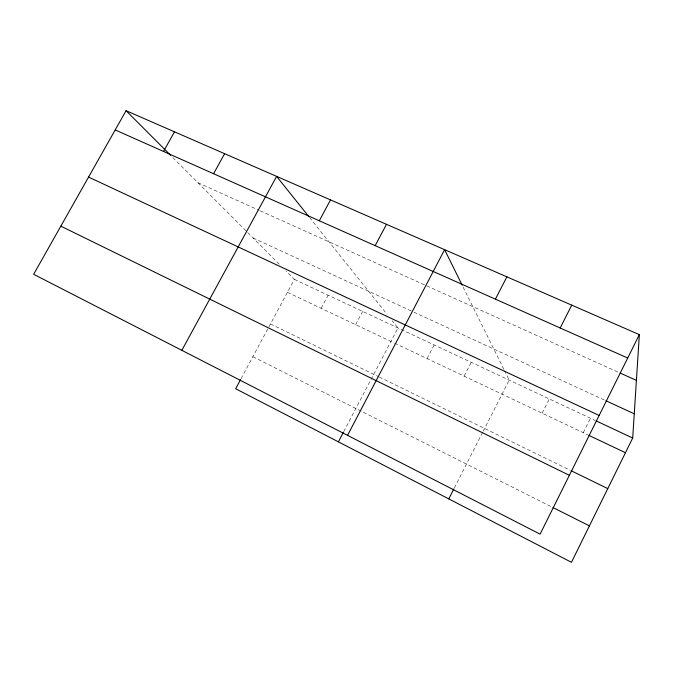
<?xml version="1.0" encoding="UTF-8"?>
<svg xmlns="http://www.w3.org/2000/svg" width="673" height="673" viewBox="0 0 673 673"><rect width="100%" height="100%" fill="white"/><g stroke="black" fill="none" stroke-linecap="round" stroke-linejoin="round"><path stroke-width="0.5" stroke-dasharray="3.37 2.52" d="M583.264 432.697L590.465 418.236M542.135 413.18L549.311 398.938M454.368 487.9L482.701 432.217M483.172 431.284L509.2 380.127L504.498 370.63M464.118 376.157L471.226 362.318M427.086 358.583L434.169 344.938M343.726 431.645L397.979 327.97L392.191 320.735M355.63 324.68L362.646 311.397M321.139 308.31L328.121 295.203M241.077 378.68L294.387 279.388L285.924 270.899M197.971 182.753L259.324 210.405M260.266 210.834L619.194 372.615M253.073 237.981L412.995 311.75M413.945 312.188L604.96 400.3M294.387 279.388L595.159 420.44M287.447 292.318L393.713 342.75M394.647 343.188L587.95 434.918M270.47 323.923L378.344 376.594M379.269 377.04L570.334 470.326M252.871 356.707L552.037 507.08M172.826 157.558L280.246 265.204M309.546 217.514L387.025 314.283M463.133 287.085L504.035 369.687"/><path stroke-width="1.01" d="M240.581 379.589L235.668 388.75L571.461 562.308L632.696 438.039L639.35 334.641L126.07 110.692L33.65 274.29L540.099 534.152L639.35 334.641M560.18 327.995L571.747 305.147M448.773 498.895L453.905 488.817M495.404 299.165L506.887 276.847M338.393 441.841L343.247 432.571M347.554 435.355L444.609 249.675L462.242 285.285M375.172 245.653L386.487 224.319M319.305 220.786L330.527 199.898M181.845 350.33L276.611 176.376L308.907 216.706M213.577 173.727L224.631 153.696M163.522 151.45L174.484 131.815M115.192 129.939L627.707 358.044M620.153 373.044L636.406 380.371M605.902 400.738L634.252 413.819M88.567 177.083L599.155 415.451M596.093 420.877L632.696 438.039M588.883 435.364L625.461 452.719M571.268 470.78L607.778 488.615M60.839 226.162L569.366 475.315M552.97 507.551L589.413 525.865M126.07 110.692L170.664 155.387"/></g></svg>
